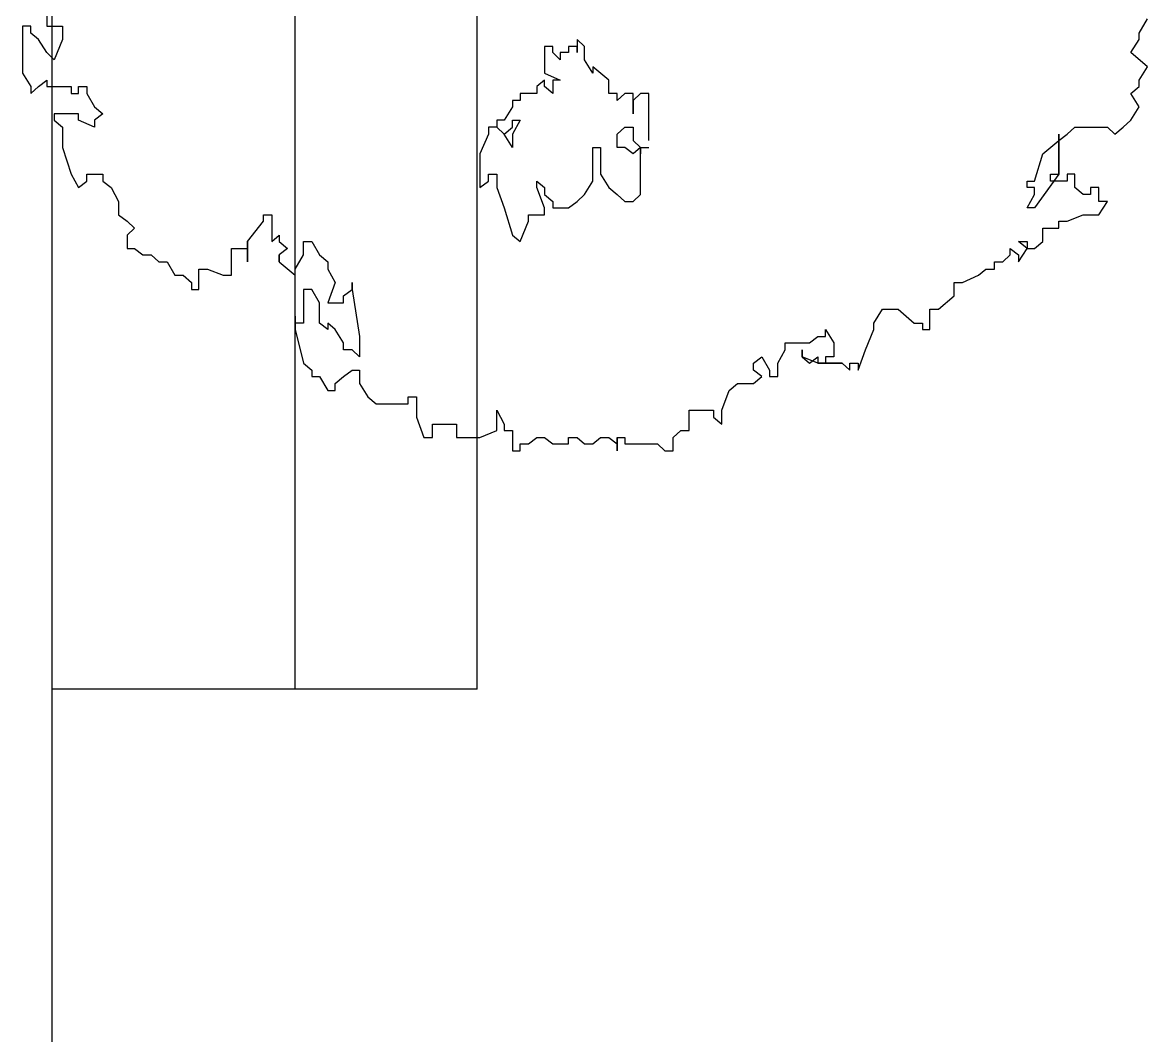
# Model space of a CAD drawing. Extents: x -30 to 1202, y 231 to 898.
# Drawn here: x 36.446 to 39.226, y 325.082 to 327.586 of the extents above; entities that cross this region are included whole.
import ezdxf

# ---------------------------------------------------------------- set-up
doc = ezdxf.new("R2010")
doc.units = 0
doc.header["$LTSCALE"] = 0.04
doc.layers.get('0').update_dxf_attribs({"linetype": 'CONTINUOUS'})
for name, color, linetype in [('CONTORXXNP----00', 255, 'CONTINUOUS'), ('PISO', 1, 'CONTINUOUS'), ('PISOS', 1, 'CONTINUOUS')]:
    doc.layers.add(name, color=color, linetype=linetype)
doc.styles.get("Standard").update_dxf_attribs({"font": 'romans.shx'})

# ---------------------------------------------------------------- blocks, each defined once
blk = doc.blocks.new('ARB3')
at = {"color": 0}
for p, q in [((0.17504, 0.44518), (0.16341, 0.4521)), ((0.18021, 0.44518), (0.17504, 0.44518)), ((0.19119, 0.43826), (0.18021, 0.44518)), ((0.20281, 0.4521), (0.19119, 0.43826)), ((0.21379, 0.44518), (0.20281, 0.4521)), ((0.21896, 0.44518), (0.21379, 0.44518)), ((0.22477, 0.43826), (0.21896, 0.44518)), ((0.23575, 0.44518), (0.22477, 0.43826)), ((0.24673, 0.43826), (0.23575, 0.44518)), ((0.25255, 0.43211), (0.24673, 0.43826)), ((0.25836, 0.42519), (0.25255, 0.43211)), ((0.25255, 0.41904), (0.25836, 0.42519)), ((0.25255, 0.39213), (0.25255, 0.41904)), ((0.32489, 0.41212), (0.31391, 0.41904)), ((0.31391, 0.41904), (0.31391, 0.41212)), ((0.31391, 0.41212), (0.30228, 0.41212)), ((0.30228, 0.41212), (0.30228, 0.4052)), ((0.32489, 0.39905), (0.32489, 0.41212)), ((0.30228, 0.4052), (0.30809, 0.4052)), ((0.30809, 0.39905), (0.30228, 0.39213)), ((0.30809, 0.4052), (0.30809, 0.39905)), ((0.33005, 0.38597), (0.32489, 0.39905)), ((0.25836, 0.38597), (0.25255, 0.39213)), ((0.30228, 0.39213), (0.2913, 0.39213)), ((0.2913, 0.39213), (0.2913, 0.38597)), ((0.26353, 0.37905), (0.25836, 0.38597)), ((0.2913, 0.38597), (0.29711, 0.38597)), ((0.29711, 0.38597), (0.29711, 0.37213)), ((0.33005, 0.37905), (0.33005, 0.38597)), ((0.2913, 0.37905), (0.25836, 0.37905)), ((0.25836, 0.37905), (0.2913, 0.37905)), ((0.27451, 0.36598), (0.26353, 0.37905)), ((0.2913, 0.37213), (0.2913, 0.37905)), ((0.2913, 0.37905), (0.31907, 0.35906)), ((0.29711, 0.37213), (0.2913, 0.37213)), ((0.33587, 0.37905), (0.33005, 0.37905)), ((0.33587, 0.36598), (0.33587, 0.37905)), ((0.29711, 0.35906), (0.27451, 0.36598)), ((0.34685, 0.36598), (0.33587, 0.36598)), ((0.35266, 0.35906), (0.34685, 0.36598)), ((0.29711, 0.35291), (0.29711, 0.35906)), ((0.30228, 0.35291), (0.29711, 0.35291)), ((0.30809, 0.35906), (0.30228, 0.35906)), ((0.30228, 0.35906), (0.30228, 0.35291)), ((0.31907, 0.35291), (0.30809, 0.35906)), ((0.31907, 0.35906), (0.31907, 0.35291)), ((0.35266, 0.35291), (0.34685, 0.34599)), ((0.34685, 0.34599), (0.34685, 0.35291)), ((0.34685, 0.35291), (0.35266, 0.35291)), ((0.35266, 0.35291), (0.35266, 0.35906)), ((0.36364, 0.34599), (0.35266, 0.35291)), ((0.35266, 0.33907), (0.35783, 0.34599)), ((0.35783, 0.34599), (0.36364, 0.34599)), ((0.35783, 0.33907), (0.35266, 0.33907)), ((0.36364, 0.33292), (0.35783, 0.33907)), ((0.36364, 0.32599), (0.36364, 0.33292)), ((0.36945, 0.32599), (0.36364, 0.32599)), ((0.36945, 0.31907), (0.36945, 0.32599)), ((0.37462, 0.31292), (0.36945, 0.31907)), ((0.38043, 0.29985), (0.37462, 0.31292)), ((0.38043, 0.29293), (0.38043, 0.29985)), ((0.39141, 0.29293), (0.38043, 0.29293)), ((0.40239, 0.27986), (0.39141, 0.29293)), ((0.40239, 0.27294), (0.40239, 0.27986)), ((0.41919, 0.27294), (0.40239, 0.27294)), ((0.41919, 0.26678), (0.41919, 0.27294)), ((0.40239, 0.24679), (0.41402, 0.25986)), ((0.41402, 0.25986), (0.41402, 0.26678)), ((0.41402, 0.26678), (0.41919, 0.26678)), ((0.40239, 0.23372), (0.40239, 0.24679)), ((0.41402, 0.2268), (0.40239, 0.23372)), ((0.41919, 0.2268), (0.41402, 0.2268)), ((0.43598, 0.21988), (0.41919, 0.2268)), ((0.45277, 0.21373), (0.43598, 0.21988)), ((0.44696, 0.20681), (0.44696, 0.21373)), ((0.44696, 0.21373), (0.45277, 0.21373)), ((0.44696, 0.20065), (0.45277, 0.20681)), ((0.45277, 0.20681), (0.44696, 0.20681)), ((0.44696, 0.18066), (0.44696, 0.20065)), ((0.41919, 0.18681), (0.43017, 0.19373)), ((0.425, 0.18681), (0.41919, 0.18681)), ((0.425, 0.18066), (0.425, 0.18681)), ((0.43017, 0.19373), (0.44179, 0.19373)), ((0.44179, 0.19373), (0.44179, 0.18681)), ((0.44179, 0.18681), (0.44696, 0.18681)), ((0.44696, 0.18681), (0.44696, 0.18066)), ((0.43017, 0.17374), (0.425, 0.18066)), ((0.44696, 0.18066), (0.44179, 0.16759)), ((0.44696, 0.17374), (0.44179, 0.18066)), ((0.44179, 0.18066), (0.44696, 0.18066)), ((0.43017, 0.15375), (0.43017, 0.17374)), ((0.44179, 0.16759), (0.43598, 0.16759)), ((0.43598, 0.16759), (0.44179, 0.16759)), ((0.44179, 0.16759), (0.44696, 0.17374)), ((0.43598, 0.15375), (0.43017, 0.15375)), ((0.44696, 0.1476), (0.43598, 0.15375)), ((0.44179, 0.13452), (0.45277, 0.14067)), ((0.45794, 0.1476), (0.44696, 0.1476)), ((0.45277, 0.14067), (0.45794, 0.14067)), ((0.45794, 0.14067), (0.45794, 0.1476)), ((0.44696, 0.1276), (0.44179, 0.13452)), ((0.45794, 0.13452), (0.45277, 0.1276)), ((0.46375, 0.1276), (0.45794, 0.13452)), ((0.45277, 0.1276), (0.44696, 0.1276)), ((0.46375, 0.11453), (0.46375, 0.1276)), ((0.46957, 0.10761), (0.46375, 0.11453)), ((0.48572, 0.10146), (0.46957, 0.10761)), ((0.49734, 0.10146), (0.48572, 0.10146)), ((0.48572, 0.07454), (0.48572, 0.09454)), ((0.48572, 0.09454), (0.49153, 0.09454)), ((0.49153, 0.09454), (0.49734, 0.10146)), ((0.50251, 0.07454), (0.48572, 0.07454)), ((0.50251, 0.06762), (0.50251, 0.07454)), ((0.50832, 0.06147), (0.50251, 0.06762)), ((0.5193, 0.06147), (0.50832, 0.06147)), ((0.5193, 0.05455), (0.5193, 0.06147)), ((0.51349, 0.0484), (0.5193, 0.05455)), ((0.51349, 0.02149), (0.51349, 0.0484)), ((0.26353, 0.04148), (0.22477, 0.04148)), ((0.22477, 0.04148), (0.22477, 0.03456)), ((0.26934, 0.03456), (0.26934, 0.04148)), ((0.22477, 0.03456), (0.23059, 0.02841)), ((0.24157, 0.02841), (0.22477, 0.02841)), ((0.22477, 0.02841), (0.22477, 0.02149)), ((0.23059, 0.02841), (0.24157, 0.02841)), ((0.25255, 0.02149), (0.25255, 0.02841)), ((0.25255, 0.02841), (0.26353, 0.02841)), ((0.26353, 0.02841), (0.26934, 0.03456)), ((0.30809, 0.03456), (0.26934, 0.03456)), ((0.26934, 0.03456), (0.27451, 0.02841)), ((0.26934, 0.03456), (0.27451, 0.03456)), ((0.27451, 0.03456), (0.26934, 0.03456)), ((0.27451, 0.02841), (0.26934, 0.02149)), ((0.31391, 0.02841), (0.30809, 0.03456)), ((0.31391, 0.02149), (0.31391, 0.02841)), ((0.22477, 0.02149), (0.23059, 0.01533)), ((0.25836, 0.01533), (0.25255, 0.02149)), ((0.26934, 0.02149), (0.26934, 0.01533)), ((0.30809, 0.01533), (0.31391, 0.02149)), ((0.50832, 0.01533), (0.50832, 0.02149)), ((0.50832, 0.02149), (0.51349, 0.02149)), ((0.23059, 0.01533), (0.22477, 0.01533)), ((0.22477, 0.01533), (0.22477, 0.00841)), ((0.26934, 0.01533), (0.25836, 0.01533)), ((0.30228, 0.00841), (0.30809, 0.01533)), ((0.50832, 0.00841), (0.51349, 0.01533)), ((0.5193, 0.01533), (0.50832, 0.01533)), ((0.51349, 0.01533), (0.5193, 0.01533)), ((0.21379, 0.00841), (0.20281, -0.00466)), ((0.22477, 0.00841), (0.21379, 0.00841)), ((0.26934, -0.00466), (0.26934, 0.00149)), ((0.26934, 0.00149), (0.2913, 0.00149)), ((0.2913, 0.00149), (0.30228, 0.00841)), ((0.50832, 0.00149), (0.50832, 0.00841)), ((0.51349, -0.00466), (0.50832, 0.00149)), ((0.20798, -0.00466), (0.197, -0.01158)), ((0.20281, -0.00466), (0.20798, -0.00466)), ((0.29711, -0.00466), (0.26934, -0.00466)), ((0.30809, -0.01158), (0.29711, -0.00466)), ((0.51349, -0.01158), (0.51349, -0.00466)), ((0.18602, -0.01158), (0.18021, -0.01773)), ((0.18021, -0.01773), (0.19119, -0.01773)), ((0.197, -0.01158), (0.18602, -0.01158)), ((0.19119, -0.01773), (0.18602, -0.01773)), ((0.18602, -0.01773), (0.18602, -0.02465)), ((0.31391, -0.01773), (0.30809, -0.01158)), ((0.31907, -0.02465), (0.31391, -0.01773)), ((0.50832, -0.01773), (0.51349, -0.01158)), ((0.50832, -0.02465), (0.50832, -0.01773)), ((0.18602, -0.02465), (0.19119, -0.02465)), ((0.19119, -0.02465), (0.19119, -0.03157)), ((0.31907, -0.03773), (0.31907, -0.02465)), ((0.51349, -0.02465), (0.50832, -0.02465)), ((0.51349, -0.03773), (0.51349, -0.02465)), ((0.19119, -0.03157), (0.197, -0.03157)), ((0.197, -0.03157), (0.19119, -0.03773)), ((0.20798, -0.04465), (0.21379, -0.03157)), ((0.21379, -0.03157), (0.21379, -0.03773)), ((0.19119, -0.03773), (0.18602, -0.03773)), ((0.18602, -0.03773), (0.18602, -0.04465)), ((0.18602, -0.04465), (0.20798, -0.04465)), ((0.21379, -0.03773), (0.22477, -0.03773)), ((0.21896, -0.04465), (0.21379, -0.04465)), ((0.21379, -0.04465), (0.21896, -0.0508)), ((0.22477, -0.03773), (0.21896, -0.04465)), ((0.29711, -0.0508), (0.30228, -0.04465)), ((0.31907, -0.04465), (0.30228, -0.0508)), ((0.30228, -0.04465), (0.30809, -0.04465)), ((0.30809, -0.04465), (0.31391, -0.03773)), ((0.31391, -0.03773), (0.31907, -0.03773)), ((0.32489, -0.04465), (0.31907, -0.04465)), ((0.32489, -0.05772), (0.32489, -0.04465)), ((0.50832, -0.04465), (0.51349, -0.03773)), ((0.50832, -0.0508), (0.50832, -0.04465)), ((0.21896, -0.0508), (0.22477, -0.0508)), ((0.22477, -0.0508), (0.22477, -0.06464)), ((0.30228, -0.0508), (0.29711, -0.0508)), ((0.51349, -0.05772), (0.50832, -0.0508)), ((0.22477, -0.06464), (0.23059, -0.06464)), ((0.23059, -0.06464), (0.23059, -0.07079)), ((0.24673, -0.07079), (0.24673, -0.06464)), ((0.24673, -0.06464), (0.25836, -0.07079)), ((0.33005, -0.05772), (0.32489, -0.05772)), ((0.34685, -0.06464), (0.33005, -0.05772)), ((0.34168, -0.07079), (0.34685, -0.06464)), ((0.51349, -0.06464), (0.51349, -0.05772)), ((0.5193, -0.06464), (0.51349, -0.06464)), ((0.5193, -0.07079), (0.5193, -0.06464)), ((0.23059, -0.07079), (0.23575, -0.07079)), ((0.23575, -0.07079), (0.24673, -0.07771)), ((0.25255, -0.07079), (0.24673, -0.07079)), ((0.25836, -0.07771), (0.25255, -0.07079)), ((0.25836, -0.07079), (0.26934, -0.07079)), ((0.26934, -0.07079), (0.25836, -0.07771)), ((0.31907, -0.07771), (0.34168, -0.07079)), ((0.50251, -0.07771), (0.50251, -0.07079)), ((0.50251, -0.07079), (0.5193, -0.07079)), ((0.24673, -0.07771), (0.24673, -0.08386)), ((0.25255, -0.08386), (0.25836, -0.07771)), ((0.25836, -0.07771), (0.25255, -0.08386)), ((0.30228, -0.08386), (0.31907, -0.07771)), ((0.48572, -0.08386), (0.49734, -0.07771)), ((0.49734, -0.07771), (0.50251, -0.07771)), ((0.24673, -0.08386), (0.25255, -0.08386)), ((0.25255, -0.08386), (0.25255, -0.09078)), ((0.25255, -0.09078), (0.25836, -0.09078)), ((0.25836, -0.09078), (0.27451, -0.0977)), ((0.2913, -0.09078), (0.2913, -0.08386)), ((0.2913, -0.08386), (0.30228, -0.08386)), ((0.29711, -0.09078), (0.2913, -0.09078)), ((0.30228, -0.0977), (0.29711, -0.09078)), ((0.50251, -0.08386), (0.48572, -0.08386)), ((0.50832, -0.0977), (0.50251, -0.08386)), ((0.27451, -0.0977), (0.30228, -0.0977)), ((0.50832, -0.11693), (0.50832, -0.0977)), ((0.49734, -0.13692), (0.49734, -0.11693)), ((0.49734, -0.11693), (0.50832, -0.11693)), ((0.50832, -0.13692), (0.49734, -0.13692)), ((0.50832, -0.14384), (0.50832, -0.13692)), ((0.49153, -0.14999), (0.50832, -0.14384)), ((0.47474, -0.15691), (0.47474, -0.14999)), ((0.47474, -0.14999), (0.49153, -0.14999)), ((0.48055, -0.15691), (0.47474, -0.15691)), ((0.48055, -0.18306), (0.48055, -0.15691)), ((0.47474, -0.18998), (0.48055, -0.18306)), ((0.46375, -0.1969), (0.47474, -0.18998)), ((0.38625, -0.20305), (0.38043, -0.20305)), ((0.38043, -0.20305), (0.38625, -0.20305)), ((0.38625, -0.20305), (0.425, -0.1969)), ((0.39141, -0.20997), (0.38625, -0.20305)), ((0.425, -0.1969), (0.44179, -0.1969)), ((0.44179, -0.1969), (0.43598, -0.20305)), ((0.43598, -0.20305), (0.43598, -0.20997)), ((0.45277, -0.20305), (0.45277, -0.1969)), ((0.45277, -0.1969), (0.46375, -0.1969)), ((0.45794, -0.20997), (0.45277, -0.20305)), ((0.39723, -0.20997), (0.39141, -0.20997)), ((0.39723, -0.22305), (0.39723, -0.20997)), ((0.43017, -0.20997), (0.41919, -0.21689)), ((0.43598, -0.20997), (0.43017, -0.20997)), ((0.46375, -0.21689), (0.45794, -0.20997)), ((0.36945, -0.22305), (0.38043, -0.21689)), ((0.38043, -0.21689), (0.39723, -0.22305)), ((0.41919, -0.21689), (0.41402, -0.22305)), ((0.46957, -0.21689), (0.46375, -0.21689)), ((0.46957, -0.22305), (0.46957, -0.21689)), ((0.34685, -0.23612), (0.35783, -0.22997)), ((0.35783, -0.22997), (0.36364, -0.22305)), ((0.36364, -0.22305), (0.36945, -0.22305)), ((0.39723, -0.22997), (0.38625, -0.23612)), ((0.41402, -0.22997), (0.39723, -0.22997)), ((0.41402, -0.22305), (0.41919, -0.22305)), ((0.41919, -0.22305), (0.41402, -0.22997)), ((0.45794, -0.22997), (0.46957, -0.22305)), ((0.45794, -0.23612), (0.45794, -0.22997)), ((0.34685, -0.24304), (0.34685, -0.23612)), ((0.38625, -0.23612), (0.38625, -0.24304)), ((0.44696, -0.24304), (0.45277, -0.23612)), ((0.45277, -0.23612), (0.45794, -0.23612)), ((0.35783, -0.24304), (0.34685, -0.24304)), ((0.36945, -0.24996), (0.35783, -0.24304)), ((0.36364, -0.26303), (0.37462, -0.24996)), ((0.37462, -0.24996), (0.36945, -0.24996)), ((0.38625, -0.24304), (0.41402, -0.24304)), ((0.41402, -0.24996), (0.40821, -0.24996)), ((0.40821, -0.24996), (0.41919, -0.24996)), ((0.41402, -0.24304), (0.41402, -0.24996)), ((0.41919, -0.24996), (0.44696, -0.24304)), ((0.34685, -0.26303), (0.35266, -0.25611)), ((0.35266, -0.25611), (0.35783, -0.26303)), ((0.34685, -0.26918), (0.34168, -0.26303)), ((0.34168, -0.26303), (0.34685, -0.26303)), ((0.35783, -0.26303), (0.36364, -0.26303)), ((0.36364, -0.26303), (0.35783, -0.26303)), ((0.35783, -0.26303), (0.36364, -0.26303)), ((0.32489, -0.2761), (0.32489, -0.26918)), ((0.32489, -0.26918), (0.34685, -0.26918)), ((0.33005, -0.2761), (0.32489, -0.2761)), ((0.34685, -0.28918), (0.33005, -0.2761)), ((0.36364, -0.28918), (0.34685, -0.28918)), ((0.35266, -0.30225), (0.35266, -0.28918)), ((0.35266, -0.28918), (0.36364, -0.28918)), ((0.37462, -0.30225), (0.35266, -0.30225)), ((0.37462, -0.30917), (0.37462, -0.30225)), ((0.36945, -0.32224), (0.37462, -0.30917)), ((0.36945, -0.32916), (0.36945, -0.32224)), ((0.38625, -0.32916), (0.36945, -0.32916)), ((0.38625, -0.33531), (0.38625, -0.32916)), ((0.37462, -0.34223), (0.38043, -0.33531)), ((0.37462, -0.34916), (0.37462, -0.34223)), ((0.38043, -0.33531), (0.38625, -0.33531)), ((0.36364, -0.35531), (0.37462, -0.34916)), ((0.36364, -0.36223), (0.36364, -0.35531)), ((0.35783, -0.36838), (0.36364, -0.36223)), ((0.35783, -0.3753), (0.35783, -0.36838)), ((0.35266, -0.38222), (0.35783, -0.3753)), ((0.32489, -0.39529), (0.33005, -0.38837)), ((0.33005, -0.38837), (0.33587, -0.38222)), ((0.33587, -0.38222), (0.34168, -0.38837)), ((0.34168, -0.38837), (0.35266, -0.38837)), ((0.35266, -0.38837), (0.35266, -0.38222)), ((0.30228, -0.40144), (0.31391, -0.39529)), ((0.31391, -0.39529), (0.32489, -0.39529)), ((0.29711, -0.40837), (0.30228, -0.40144)), ((0.22477, -0.42144), (0.23575, -0.41529)), ((0.23575, -0.41529), (0.24157, -0.40837)), ((0.24157, -0.40837), (0.24673, -0.41529)), ((0.24673, -0.41529), (0.25255, -0.41529)), ((0.25255, -0.41529), (0.24673, -0.42836)), ((0.2913, -0.42144), (0.2913, -0.40837)), ((0.2913, -0.40837), (0.29711, -0.40837)), ((0.21896, -0.42836), (0.21896, -0.42144)), ((0.21896, -0.42144), (0.22477, -0.42144)), ((0.29711, -0.42144), (0.2913, -0.42144)), ((0.30228, -0.42836), (0.29711, -0.42144)), ((0.22477, -0.42836), (0.21896, -0.42836)), ((0.21896, -0.4545), (0.21896, -0.43451)), ((0.21896, -0.43451), (0.22477, -0.43451)), ((0.22477, -0.43451), (0.22477, -0.42836)), ((0.24673, -0.42836), (0.24157, -0.42836)), ((0.24157, -0.42836), (0.24157, -0.44835)), ((0.26934, -0.44143), (0.2913, -0.43451)), ((0.2913, -0.43451), (0.30228, -0.42836)), ((0.16923, -0.4545), (0.16923, -0.44143)), ((0.16923, -0.44143), (0.18021, -0.44143)), ((0.18021, -0.44143), (0.197, -0.44835)), ((0.24673, -0.44835), (0.25255, -0.44143)), ((0.25255, -0.44143), (0.26934, -0.44143)), ((0.197, -0.44835), (0.19119, -0.4545)), ((0.24157, -0.44835), (0.24673, -0.44835)), ((0.14145, -0.4545), (0.16923, -0.4545)), ((0.18021, -0.46142), (0.17504, -0.46758)), ((0.19119, -0.4545), (0.18021, -0.46142)), ((0.21896, -0.46142), (0.21379, -0.4545)), ((0.21379, -0.4545), (0.21896, -0.4545)), ((0.22477, -0.46758), (0.21896, -0.46142)), ((0.17504, -0.46758), (0.16923, -0.46758)), ((0.16923, -0.46758), (0.16923, -0.4745)), ((0.20798, -0.4745), (0.21896, -0.46758)), ((0.21896, -0.46758), (0.22477, -0.46758)), ((0.16923, -0.4745), (0.20798, -0.4745))]:
    blk.add_line(p, q, dxfattribs=at)
at = {"layer": 'CONTORXXNP----00'}
for p, q in [((0.17504, 0.44518), (0.16341, 0.4521)), ((0.18021, 0.44518), (0.17504, 0.44518)), ((0.19119, 0.43826), (0.18021, 0.44518)), ((0.20281, 0.4521), (0.19119, 0.43826)), ((0.21379, 0.44518), (0.20281, 0.4521)), ((0.21896, 0.44518), (0.21379, 0.44518)), ((0.22477, 0.43826), (0.21896, 0.44518)), ((0.23575, 0.44518), (0.22477, 0.43826)), ((0.24673, 0.43826), (0.23575, 0.44518)), ((0.25255, 0.43211), (0.24673, 0.43826)), ((0.25836, 0.42519), (0.25255, 0.43211)), ((0.25255, 0.41904), (0.25836, 0.42519)), ((0.25255, 0.39213), (0.25255, 0.41904)), ((0.31391, 0.41904), (0.31391, 0.41212)), ((0.32489, 0.41212), (0.31391, 0.41904)), ((0.30228, 0.41212), (0.30228, 0.4052)), ((0.31391, 0.41212), (0.30228, 0.41212)), ((0.32489, 0.39905), (0.32489, 0.41212)), ((0.30228, 0.4052), (0.30809, 0.4052)), ((0.30809, 0.39905), (0.30228, 0.39213)), ((0.30809, 0.4052), (0.30809, 0.39905)), ((0.33005, 0.38597), (0.32489, 0.39905)), ((0.25836, 0.38597), (0.25255, 0.39213)), ((0.2913, 0.39213), (0.2913, 0.38597)), ((0.30228, 0.39213), (0.2913, 0.39213)), ((0.26353, 0.37905), (0.25836, 0.38597)), ((0.2913, 0.38597), (0.29711, 0.38597)), ((0.29711, 0.38597), (0.29711, 0.37487)), ((0.33005, 0.37905), (0.33005, 0.38597)), ((0.27451, 0.36598), (0.26353, 0.37905)), ((0.29711, 0.37487), (0.31907, 0.35906)), ((0.33587, 0.37905), (0.33005, 0.37905)), ((0.33587, 0.36598), (0.33587, 0.37905)), ((0.29711, 0.35906), (0.27451, 0.36598)), ((0.34685, 0.36598), (0.33587, 0.36598)), ((0.35266, 0.35906), (0.34685, 0.36598)), ((0.29711, 0.35291), (0.29711, 0.35906)), ((0.30228, 0.35291), (0.29711, 0.35291)), ((0.30228, 0.35906), (0.30228, 0.35291)), ((0.30809, 0.35906), (0.30228, 0.35906)), ((0.31907, 0.35291), (0.30809, 0.35906)), ((0.31907, 0.35906), (0.31907, 0.35291)), ((0.35266, 0.35291), (0.35266, 0.35906)), ((0.36364, 0.34599), (0.35266, 0.35291)), ((0.35266, 0.33907), (0.35783, 0.34599)), ((0.35783, 0.34599), (0.36364, 0.34599)), ((0.35783, 0.33907), (0.35266, 0.33907)), ((0.36364, 0.33292), (0.35783, 0.33907)), ((0.36364, 0.32599), (0.36364, 0.33292)), ((0.36945, 0.32599), (0.36364, 0.32599)), ((0.36945, 0.31907), (0.36945, 0.32599)), ((0.37462, 0.31292), (0.36945, 0.31907)), ((0.38043, 0.29985), (0.37462, 0.31292)), ((0.38043, 0.29293), (0.38043, 0.29985)), ((0.39141, 0.29293), (0.38043, 0.29293)), ((0.40239, 0.27986), (0.39141, 0.29293)), ((0.40239, 0.27294), (0.40239, 0.27986)), ((0.41919, 0.27294), (0.40239, 0.27294)), ((0.41919, 0.26678), (0.41919, 0.27294)), ((0.40239, 0.24679), (0.41402, 0.25986)), ((0.41402, 0.26678), (0.41919, 0.26678)), ((0.41402, 0.25986), (0.41402, 0.26678)), ((0.40239, 0.23372), (0.40239, 0.24679)), ((0.41402, 0.2268), (0.40239, 0.23372)), ((0.41919, 0.2268), (0.41402, 0.2268)), ((0.43598, 0.21988), (0.41919, 0.2268)), ((0.45277, 0.21373), (0.43598, 0.21988)), ((0.44696, 0.21373), (0.45277, 0.21373)), ((0.44696, 0.20681), (0.44696, 0.21373)), ((0.45277, 0.20681), (0.44696, 0.20681)), ((0.44696, 0.20065), (0.45277, 0.20681)), ((0.44696, 0.20065), (0.44696, 0.18681)), ((0.41919, 0.18681), (0.43017, 0.19373)), ((0.425, 0.18681), (0.41919, 0.18681)), ((0.425, 0.18066), (0.425, 0.18681)), ((0.43017, 0.19373), (0.44179, 0.19373)), ((0.44179, 0.19373), (0.44179, 0.18681)), ((0.44179, 0.18681), (0.44696, 0.18681)), ((0.43017, 0.17374), (0.425, 0.18066)), ((0.43017, 0.15375), (0.43017, 0.17374)), ((0.43598, 0.15375), (0.43017, 0.15375)), ((0.44696, 0.1476), (0.43598, 0.15375)), ((0.44179, 0.13452), (0.45277, 0.14067)), ((0.45794, 0.1476), (0.44696, 0.1476)), ((0.45277, 0.14067), (0.45794, 0.14067)), ((0.45794, 0.14067), (0.45794, 0.1476)), ((0.44696, 0.1276), (0.44179, 0.13452)), ((0.45794, 0.13452), (0.45277, 0.1276)), ((0.46375, 0.1276), (0.45794, 0.13452)), ((0.45277, 0.1276), (0.44696, 0.1276)), ((0.46375, 0.11453), (0.46375, 0.1276)), ((0.46957, 0.10761), (0.46375, 0.11453)), ((0.48572, 0.10146), (0.46957, 0.10761)), ((0.49734, 0.10146), (0.48572, 0.10146)), ((0.48572, 0.09454), (0.49153, 0.09454)), ((0.48572, 0.07454), (0.48572, 0.09454)), ((0.49153, 0.09454), (0.49734, 0.10146)), ((0.50251, 0.07454), (0.48572, 0.07454)), ((0.50251, 0.06762), (0.50251, 0.07454)), ((0.50832, 0.06147), (0.50251, 0.06762)), ((0.5193, 0.06147), (0.50832, 0.06147)), ((0.5193, 0.05455), (0.5193, 0.06147)), ((0.51349, 0.0484), (0.5193, 0.05455)), ((0.51349, 0.02149), (0.51349, 0.0484)), ((0.50832, 0.02149), (0.51349, 0.02149)), ((0.50832, 0.01533), (0.50832, 0.02149)), ((0.50832, 0.01533), (0.51349, 0.01533)), ((0.50832, 0.00841), (0.51349, 0.01533)), ((0.50832, 0.00149), (0.50832, 0.00841)), ((0.51349, -0.00466), (0.50832, 0.00149)), ((0.51349, -0.01158), (0.51349, -0.00466)), ((0.50832, -0.01773), (0.51349, -0.01158)), ((0.50832, -0.02465), (0.50832, -0.01773)), ((0.51349, -0.02465), (0.50832, -0.02465)), ((0.51349, -0.03773), (0.51349, -0.02465)), ((0.50832, -0.04465), (0.51349, -0.03773)), ((0.50832, -0.0508), (0.50832, -0.04465)), ((0.51349, -0.05772), (0.50832, -0.0508)), ((0.51349, -0.06464), (0.51349, -0.05772)), ((0.5193, -0.06464), (0.51349, -0.06464)), ((0.5193, -0.07079), (0.5193, -0.06464)), ((0.50251, -0.07079), (0.5193, -0.07079)), ((0.50251, -0.07771), (0.50251, -0.07079)), ((0.48572, -0.08386), (0.49734, -0.07771)), ((0.49734, -0.07771), (0.50251, -0.07771)), ((0.50251, -0.08386), (0.48572, -0.08386)), ((0.50832, -0.0977), (0.50251, -0.08386)), ((0.50832, -0.11693), (0.50832, -0.0977)), ((0.49734, -0.11693), (0.50832, -0.11693)), ((0.49734, -0.13692), (0.49734, -0.11693)), ((0.50832, -0.13692), (0.49734, -0.13692)), ((0.50832, -0.14384), (0.50832, -0.13692)), ((0.49153, -0.14999), (0.50832, -0.14384)), ((0.47474, -0.14999), (0.49153, -0.14999)), ((0.47474, -0.15691), (0.47474, -0.14999)), ((0.48055, -0.15691), (0.47474, -0.15691)), ((0.48055, -0.18306), (0.48055, -0.15691)), ((0.47474, -0.18998), (0.48055, -0.18306)), ((0.46375, -0.1969), (0.47474, -0.18998)), ((0.38625, -0.20305), (0.425, -0.1969)), ((0.39141, -0.20997), (0.38625, -0.20305)), ((0.425, -0.1969), (0.44179, -0.1969)), ((0.44179, -0.1969), (0.43598, -0.20305)), ((0.43598, -0.20305), (0.43598, -0.20997)), ((0.45277, -0.1969), (0.46375, -0.1969)), ((0.45277, -0.20305), (0.45277, -0.1969)), ((0.45794, -0.20997), (0.45277, -0.20305)), ((0.39723, -0.20997), (0.39141, -0.20997)), ((0.39723, -0.22305), (0.39723, -0.20997)), ((0.43017, -0.20997), (0.41919, -0.21689)), ((0.43598, -0.20997), (0.43017, -0.20997)), ((0.46375, -0.21689), (0.45794, -0.20997)), ((0.36945, -0.22305), (0.38043, -0.21689)), ((0.38043, -0.21689), (0.39723, -0.22305)), ((0.41919, -0.21689), (0.41402, -0.22305)), ((0.46957, -0.21689), (0.46375, -0.21689)), ((0.46957, -0.22305), (0.46957, -0.21689)), ((0.34685, -0.23612), (0.35783, -0.22997)), ((0.35783, -0.22997), (0.36364, -0.22305)), ((0.36364, -0.22305), (0.36945, -0.22305)), ((0.39723, -0.22997), (0.38625, -0.23612)), ((0.41402, -0.22997), (0.39723, -0.22997)), ((0.41919, -0.22305), (0.41402, -0.22997)), ((0.41402, -0.22305), (0.41919, -0.22305)), ((0.45794, -0.22997), (0.46957, -0.22305)), ((0.45794, -0.23612), (0.45794, -0.22997)), ((0.34685, -0.24304), (0.34685, -0.23612)), ((0.38625, -0.23612), (0.38625, -0.24304)), ((0.44696, -0.24304), (0.45277, -0.23612)), ((0.45277, -0.23612), (0.45794, -0.23612)), ((0.35783, -0.24304), (0.34685, -0.24304)), ((0.36945, -0.24996), (0.35783, -0.24304)), ((0.36364, -0.26303), (0.37462, -0.24996)), ((0.37462, -0.24996), (0.36945, -0.24996)), ((0.38625, -0.24304), (0.41402, -0.24304)), ((0.41402, -0.24304), (0.41402, -0.24996)), ((0.41402, -0.24996), (0.41919, -0.24996)), ((0.41919, -0.24996), (0.44696, -0.24304)), ((0.34685, -0.26303), (0.35266, -0.25611)), ((0.35266, -0.25611), (0.35783, -0.26303)), ((0.34168, -0.26303), (0.34685, -0.26303)), ((0.34685, -0.26918), (0.34168, -0.26303)), ((0.35783, -0.26303), (0.36364, -0.26303)), ((0.36364, -0.26303), (0.35783, -0.26303)), ((0.35783, -0.26303), (0.36364, -0.26303)), ((0.32489, -0.26918), (0.34685, -0.26918)), ((0.32489, -0.2761), (0.32489, -0.26918)), ((0.33005, -0.2761), (0.32489, -0.2761)), ((0.34685, -0.28918), (0.33005, -0.2761)), ((0.34685, -0.28918), (0.35266, -0.28918)), ((0.35266, -0.30225), (0.35266, -0.28918)), ((0.37462, -0.30225), (0.35266, -0.30225)), ((0.37462, -0.30917), (0.37462, -0.30225)), ((0.36945, -0.32224), (0.37462, -0.30917)), ((0.36945, -0.32916), (0.36945, -0.32224)), ((0.38625, -0.32916), (0.36945, -0.32916)), ((0.38625, -0.33531), (0.38625, -0.32916)), ((0.37462, -0.34223), (0.38043, -0.33531)), ((0.37462, -0.34916), (0.37462, -0.34223)), ((0.38043, -0.33531), (0.38625, -0.33531)), ((0.36364, -0.35531), (0.37462, -0.34916)), ((0.36364, -0.36223), (0.36364, -0.35531)), ((0.35783, -0.36838), (0.36364, -0.36223)), ((0.35783, -0.3753), (0.35783, -0.36838)), ((0.35266, -0.38222), (0.35783, -0.3753)), ((0.32489, -0.39529), (0.33005, -0.38837)), ((0.33005, -0.38837), (0.33587, -0.38222)), ((0.33587, -0.38222), (0.34168, -0.38837)), ((0.34168, -0.38837), (0.35266, -0.38837)), ((0.35266, -0.38837), (0.35266, -0.38222)), ((0.30228, -0.40144), (0.31391, -0.39529)), ((0.31391, -0.39529), (0.32489, -0.39529)), ((0.29711, -0.40837), (0.30228, -0.40144)), ((0.22477, -0.42144), (0.23575, -0.41529)), ((0.23575, -0.41529), (0.24157, -0.40837)), ((0.24157, -0.40837), (0.24673, -0.41529)), ((0.25255, -0.41529), (0.24673, -0.42836)), ((0.24673, -0.41529), (0.25255, -0.41529)), ((0.2913, -0.40837), (0.29711, -0.40837)), ((0.2913, -0.42144), (0.2913, -0.40837)), ((0.21896, -0.42144), (0.22477, -0.42144)), ((0.21896, -0.42836), (0.21896, -0.42144)), ((0.29711, -0.42144), (0.2913, -0.42144)), ((0.30228, -0.42836), (0.29711, -0.42144)), ((0.22477, -0.42836), (0.21896, -0.42836)), ((0.21896, -0.43451), (0.22477, -0.43451)), ((0.21896, -0.4545), (0.21896, -0.43451)), ((0.22477, -0.43451), (0.22477, -0.42836)), ((0.24157, -0.42836), (0.24157, -0.44835)), ((0.24673, -0.42836), (0.24157, -0.42836)), ((0.26934, -0.44143), (0.2913, -0.43451)), ((0.2913, -0.43451), (0.30228, -0.42836)), ((0.16923, -0.44143), (0.18021, -0.44143)), ((0.16923, -0.4545), (0.16923, -0.44143)), ((0.18021, -0.44143), (0.197, -0.44835)), ((0.24673, -0.44835), (0.25255, -0.44143)), ((0.25255, -0.44143), (0.26934, -0.44143)), ((0.197, -0.44835), (0.19119, -0.4545)), ((0.24157, -0.44835), (0.24673, -0.44835)), ((0.15825, -0.4545), (0.16923, -0.4545)), ((0.18021, -0.46142), (0.17504, -0.46758)), ((0.19119, -0.4545), (0.18021, -0.46142)), ((0.21379, -0.4545), (0.21896, -0.4545)), ((0.21896, -0.46142), (0.21379, -0.4545)), ((0.22477, -0.46758), (0.21896, -0.46142)), ((0.16923, -0.46758), (0.16923, -0.4745)), ((0.17504, -0.46758), (0.16923, -0.46758)), ((0.20798, -0.4745), (0.21896, -0.46758)), ((0.21896, -0.46758), (0.22477, -0.46758)), ((0.16923, -0.4745), (0.20798, -0.4745))]:
    blk.add_line(p, q, dxfattribs=at)
at = {"flags": 11}
blk.add_attdef('CENTROIDE', (-0.11141, -0.03295), '', height=0.05039, dxfattribs=at)

msp = doc.modelspace()

# ---------------------------------------------------------------- linework, layer by layer
at = {"layer": 'PISO'}
for p, q in [((36.5194, 261.232), (36.5194, 439.8056)), ((37.1194, 325.9383), (37.1194, 388.432)), ((37.5694, 325.9383), (37.5694, 388.432))]:
    msp.add_line(p, q, dxfattribs=at)
at = {"layer": 'PISOS'}
msp.add_line((37.5694, 325.9383), (36.5194, 325.9383), dxfattribs=at)

# ---------------------------------------------------------------- block references
at = {"layer": 'PISO', "xscale": 3, "yscale": 3, "zscale": 3, "rotation": 270}
msp.add_blockref('ARB3', (37.8694, 328.0848), dxfattribs=at)

doc.saveas('drawing.dxf')
